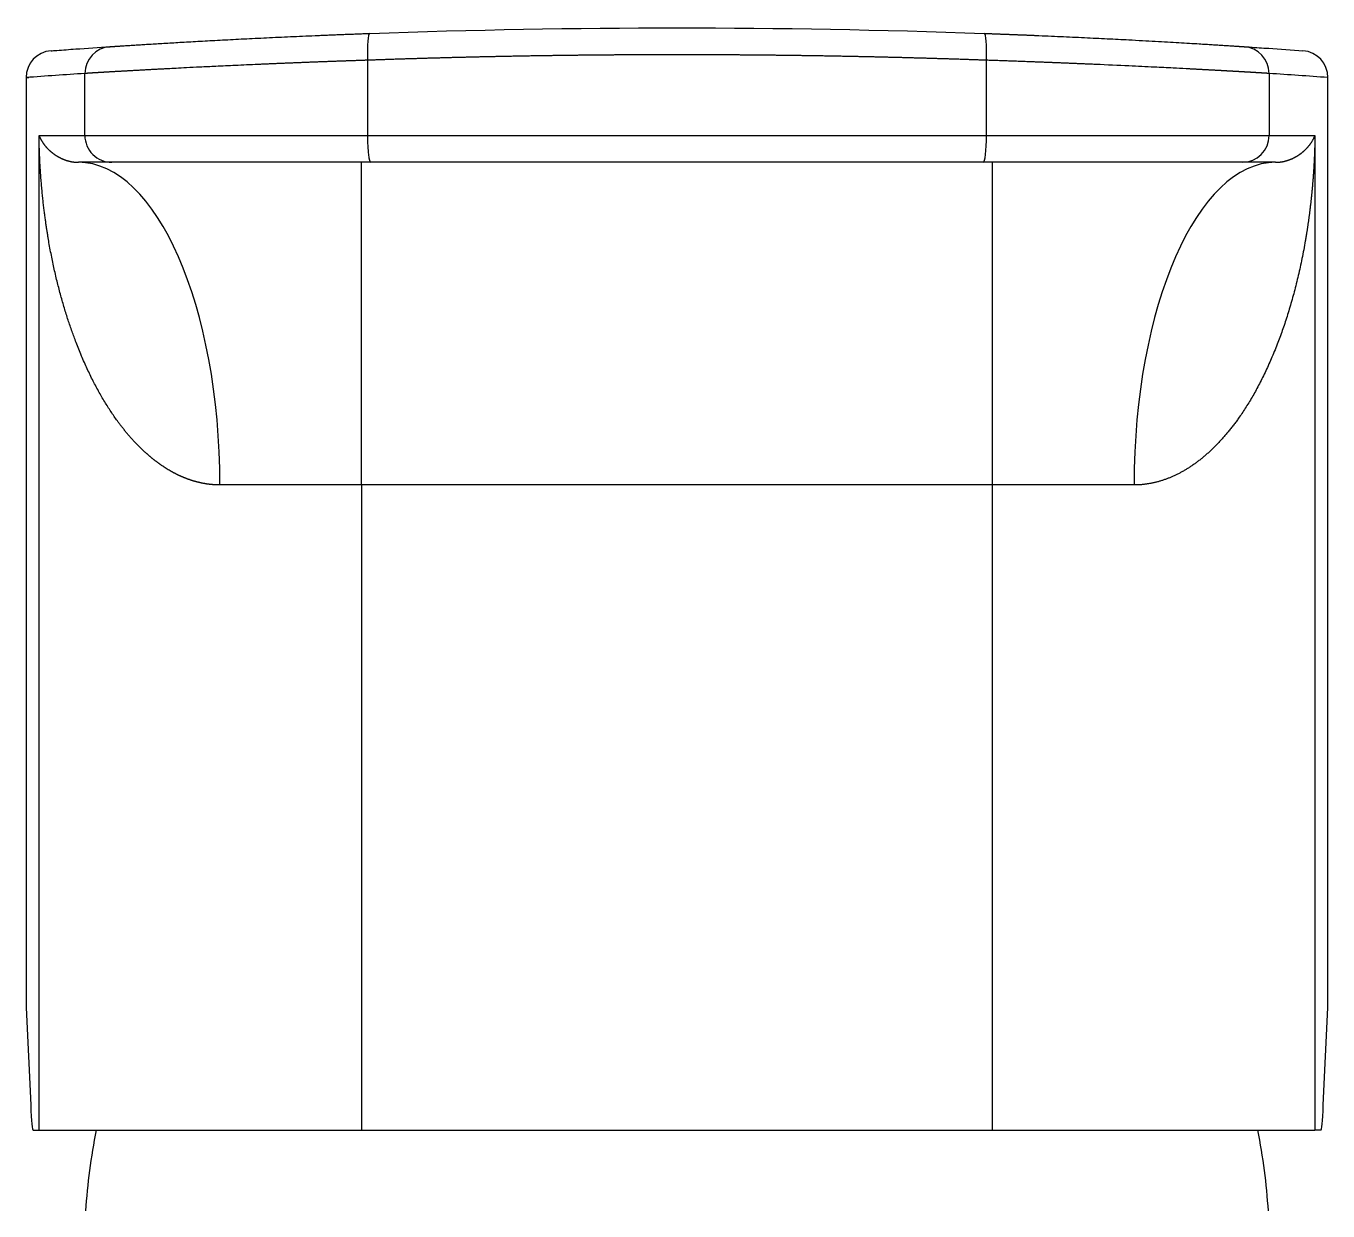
# Model space of a CAD drawing. Extents: x 0 to 790, y 0 to 579.
# Drawn here: x 157.91 to 206.35, y 391.89 to 435.96 of the extents above; entities that cross this region are included whole.
import ezdxf

# ---------------------------------------------------------------- set-up
doc = ezdxf.new("R2010")
doc.units = 0
doc.header["$LTSCALE"] = 10
doc.header["$MEASUREMENT"] = 0
doc.layers.add('1', color=7, linetype='CONTINUOUS')

msp = doc.modelspace()

# ---------------------------------------------------------------- linework, layer by layer
at = {"layer": '1', "color": 7, "linetype": 'Continuous', "lineweight": -3}
for p, q in [((170.616, 434.683), (170.616, 431.888)), ((193.643, 431.888), (193.643, 434.683)), ((157.913, 434.04), (157.913, 399.578)), ((157.916, 434.039), (157.913, 434.039)), ((157.916, 434.039), (157.916, 399.457)), ((160.102, 431.888), (160.102, 434.191)), ((204.157, 434.191), (204.157, 431.888)), ((206.343, 399.457), (206.343, 434.039)), ((206.345, 399.578), (206.345, 434.04)), ((158.396, 394.888), (158.396, 431.888)), ((158.396, 431.888), (160.102, 431.888)), ((160.102, 431.888), (170.616, 431.888)), ((193.643, 431.888), (204.157, 431.888)), ((204.157, 431.888), (205.863, 431.888)), ((205.863, 431.888), (205.863, 394.888)), ((161.101, 430.888), (159.86, 430.888)), ((170.739, 430.888), (161.101, 430.888)), ((170.393, 418.888), (170.393, 430.888)), ((203.157, 430.888), (193.52, 430.888)), ((193.865, 418.888), (193.865, 430.888)), ((204.399, 430.888), (203.157, 430.888)), ((170.393, 418.888), (165.127, 418.888)), ((170.393, 418.888), (170.393, 394.888)), ((193.865, 418.888), (170.393, 418.888)), ((193.865, 394.888), (193.865, 418.888)), ((199.132, 418.888), (193.865, 418.888)), ((157.916, 399.457), (158.086, 395.825)), ((206.173, 395.825), (206.343, 399.457)), ((158.178, 394.888), (158.396, 394.888)), ((158.396, 394.888), (170.393, 394.888)), ((170.393, 394.888), (193.865, 394.888)), ((193.865, 394.888), (205.863, 394.888)), ((206.081, 394.888), (205.863, 394.888))]:
    msp.add_line(p, q, dxfattribs=at)
for start, end in [(168.5894, 176.4605), (3.5395, 11.4106)]:
    msp.add_arc((182.129, 390.528), 22.042, start, end, dxfattribs=at)
for centre, major_axis, ratio, start_param, end_param in [((170.739, 434.683), (-0.036, 0.999), 0.123525, 0, 1.566366), ((193.52, 434.683), (0.036, 0.999), 0.123525, 4.716819, 6.283185), ((158.916, 434.039), (0.073, -0.997), 0.999762, 3.141593, 4.639442), ((161.101, 434.191), (0.066, -0.998), 0.999762, 3.141593, 4.646288), ((203.157, 434.191), (0.066, 0.998), 0.999762, 4.77849, 6.283185), ((205.343, 434.039), (0.073, 0.997), 0.999762, 4.785336, 6.283185), ((161.101, 431.888), (0, 1), 0.999763, 1.570796, 3.141593), ((170.739, 431.888), (0, 1), 0.123603, 1.570796, 3.141593), ((193.52, 431.888), (0, 1), 0.123603, 3.141593, 4.712389), ((203.157, 431.888), (0, 1), 0.999763, 3.141593, 4.712389), ((159.86, 418.888), (0, 12), 0.43889, 4.712389, 6.283185), ((204.399, 418.888), (0, 12), 0.43889, 0, 1.570796), ((169.913, 399.578), (12, 0), 0.466308, 3.141575, 3.163348), ((194.345, 399.578), (12, 0), 0.466308, 6.261429, 6.283203), ((158.178, 404.888), (0, 10), 0.021759, 2.70526, 3.141593), ((206.081, 404.888), (0, 10), 0.021759, 3.141593, 3.577925)]:
    msp.add_ellipse(centre, major_axis=major_axis, ratio=ratio, start_param=start_param, end_param=end_param, dxfattribs=at)
for points in [[(170.703, 435.683), (178.321, 435.956), (185.938, 435.956), (193.556, 435.683)], [(160.102, 434.191), (159.373, 434.143), (158.645, 434.093), (157.916, 434.039)], [(206.343, 434.039), (205.614, 434.093), (204.886, 434.143), (204.157, 434.191)], [(170.616, 431.888), (178.291, 431.888), (185.967, 431.888), (193.643, 431.888)], [(193.52, 430.888), (185.926, 430.888), (178.333, 430.888), (170.739, 430.888)]]:
    msp.add_open_spline(points, degree=3, dxfattribs=at)
for points, knots in [([(161.035, 435.189), (161.036, 435.189), (161.036, 435.189), (161.038, 435.189), (161.039, 435.19), (161.041, 435.19), (161.043, 435.19), (161.046, 435.19), (161.048, 435.19), (161.051, 435.19), (161.054, 435.191), (161.057, 435.191), (161.061, 435.191), (161.064, 435.191), (161.068, 435.191), (161.072, 435.192), (161.076, 435.192), (161.081, 435.192), (161.086, 435.193), (161.091, 435.193), (161.096, 435.193), (161.101, 435.194), (161.107, 435.194), (161.113, 435.194), (161.119, 435.195), (161.125, 435.195), (161.132, 435.196), (161.138, 435.196), (161.145, 435.197), (161.153, 435.197), (161.16, 435.198), (161.168, 435.198), (161.176, 435.199), (161.184, 435.199), (161.192, 435.2), (161.201, 435.2), (161.209, 435.201), (161.218, 435.201), (161.228, 435.202), (161.237, 435.203), (161.247, 435.203), (161.286, 435.206), (161.362, 435.211), (161.493, 435.219), (161.644, 435.229), (161.816, 435.24), (162.007, 435.252), (162.219, 435.265), (162.449, 435.28), (162.782, 435.3), (163.245, 435.328), (163.871, 435.365), (164.562, 435.404), (165.188, 435.437), (165.715, 435.465), (166.122, 435.486), (166.54, 435.506), (166.97, 435.527), (167.41, 435.548), (167.858, 435.568), (168.315, 435.588), (168.657, 435.603), (168.88, 435.612), (168.979, 435.616), (169.079, 435.62), (169.18, 435.624), (169.28, 435.629), (169.38, 435.633), (169.481, 435.637), (169.582, 435.641), (169.683, 435.645), (169.784, 435.648), (169.886, 435.652), (169.987, 435.656), (170.089, 435.66), (170.191, 435.664), (170.293, 435.668), (170.395, 435.672), (170.498, 435.675), (170.6, 435.679), (170.669, 435.682), (170.703, 435.683)], [0, 0, 0, 0, 0.003137, 0.006273, 0.009408, 0.012543, 0.015678, 0.018812, 0.021945, 0.025078, 0.028211, 0.031343, 0.034476, 0.037608, 0.040741, 0.043873, 0.047005, 0.050138, 0.053271, 0.056404, 0.059538, 0.062672, 0.065806, 0.068941, 0.072077, 0.075213, 0.07835, 0.081488, 0.084627, 0.087767, 0.090908, 0.094049, 0.097192, 0.100337, 0.103482, 0.106629, 0.109777, 0.112927, 0.116078, 0.119231, 0.122385, 0.125541, 0.156728, 0.187879, 0.219058, 0.250326, 0.281532, 0.312665, 0.343786, 0.374956, 0.437535, 0.499933, 0.562317, 0.624919, 0.656081, 0.687207, 0.718356, 0.749589, 0.780854, 0.812042, 0.843215, 0.874432, 0.881073, 0.887707, 0.894335, 0.900958, 0.907575, 0.914187, 0.920796, 0.927401, 0.934003, 0.940603, 0.947202, 0.953799, 0.960396, 0.966993, 0.97359, 0.980189, 0.98679, 0.993394, 1, 1, 1, 1]), ([(193.556, 435.683), (193.572, 435.682), (193.604, 435.681), (193.653, 435.679), (193.702, 435.677), (193.751, 435.676), (193.799, 435.674), (193.848, 435.672), (193.897, 435.67), (193.945, 435.669), (193.994, 435.667), (194.042, 435.665), (194.091, 435.663), (194.139, 435.661), (194.188, 435.659), (194.236, 435.658), (194.284, 435.656), (194.333, 435.654), (194.381, 435.652), (194.429, 435.65), (194.477, 435.648), (194.525, 435.647), (194.573, 435.645), (194.621, 435.643), (194.669, 435.641), (194.717, 435.639), (194.765, 435.637), (194.813, 435.635), (194.861, 435.633), (194.908, 435.631), (194.956, 435.629), (195.004, 435.628), (195.051, 435.626), (195.099, 435.624), (195.147, 435.622), (195.194, 435.62), (195.242, 435.618), (195.289, 435.616), (195.336, 435.614), (195.384, 435.612), (195.431, 435.61), (195.619, 435.602), (195.943, 435.588), (196.4, 435.568), (196.848, 435.548), (197.288, 435.527), (197.718, 435.506), (198.136, 435.486), (198.542, 435.465), (198.981, 435.442), (199.446, 435.417), (199.927, 435.391), (200.38, 435.365), (200.805, 435.34), (201.199, 435.317), (201.531, 435.297), (201.809, 435.28), (202.04, 435.266), (202.251, 435.252), (202.443, 435.24), (202.615, 435.229), (202.766, 435.219), (202.897, 435.211), (202.977, 435.206), (203.023, 435.203), (203.043, 435.201), (203.061, 435.2), (203.079, 435.199), (203.095, 435.198), (203.111, 435.197), (203.125, 435.196), (203.139, 435.195), (203.152, 435.194), (203.163, 435.193), (203.174, 435.193), (203.184, 435.192), (203.192, 435.191), (203.2, 435.191), (203.207, 435.19), (203.212, 435.19), (203.217, 435.19), (203.221, 435.189), (203.223, 435.189), (203.224, 435.189)], [0, 0, 0, 0, 0.003138, 0.006276, 0.009413, 0.012549, 0.015685, 0.01882, 0.021955, 0.025089, 0.028223, 0.031356, 0.03449, 0.037623, 0.040756, 0.043889, 0.047022, 0.050155, 0.053288, 0.056422, 0.059555, 0.062689, 0.065824, 0.068959, 0.072094, 0.07523, 0.078367, 0.081504, 0.084642, 0.087781, 0.090921, 0.094062, 0.097204, 0.100347, 0.103491, 0.106636, 0.109783, 0.112931, 0.11608, 0.119231, 0.122383, 0.125537, 0.156738, 0.187894, 0.219067, 0.250316, 0.281529, 0.312663, 0.343777, 0.374933, 0.416711, 0.458333, 0.499947, 0.541567, 0.583198, 0.624988, 0.65616, 0.687287, 0.718429, 0.749649, 0.780915, 0.812096, 0.843255, 0.874453, 0.881095, 0.88773, 0.894358, 0.900981, 0.907597, 0.914209, 0.920817, 0.927421, 0.934022, 0.940621, 0.947218, 0.953813, 0.960409, 0.967004, 0.973599, 0.980196, 0.986795, 0.993396, 1, 1, 1, 1]), ([(158.843, 435.037), (158.858, 435.038), (158.872, 435.039), (158.945, 435.044), (159.003, 435.048), (159.294, 435.069), (159.527, 435.086), (160.185, 435.132), (160.61, 435.161), (161.035, 435.189)], [0, 0, 0, 0, 0.019909, 0.019909, 0.099545, 0.099545, 0.41809, 0.41809, 1, 1, 1, 1]), ([(203.224, 435.189), (203.238, 435.188), (203.253, 435.187), (203.325, 435.183), (203.384, 435.179), (203.675, 435.159), (203.907, 435.143), (204.565, 435.098), (204.991, 435.068), (205.416, 435.037)], [0, 0, 0, 0, 0.019909, 0.019909, 0.099545, 0.099545, 0.41809, 0.41809, 1, 1, 1, 1]), ([(170.616, 434.683), (170.597, 434.683), (170.561, 434.682), (170.506, 434.68), (170.45, 434.678), (170.394, 434.676), (170.337, 434.674), (170.279, 434.672), (170.221, 434.67), (170.162, 434.668), (170.103, 434.666), (170.043, 434.664), (169.982, 434.662), (169.921, 434.66), (169.859, 434.658), (169.797, 434.655), (169.734, 434.653), (169.67, 434.651), (169.606, 434.649), (169.541, 434.646), (169.476, 434.644), (169.41, 434.642), (169.344, 434.639), (169.277, 434.637), (169.209, 434.634), (169.141, 434.632), (169.072, 434.629), (169.003, 434.626), (168.934, 434.624), (168.864, 434.621), (168.793, 434.619), (168.722, 434.616), (168.65, 434.613), (168.578, 434.61), (168.505, 434.608), (168.432, 434.605), (168.358, 434.602), (168.284, 434.599), (168.209, 434.596), (168.134, 434.593), (168.059, 434.59), (167.983, 434.587), (167.906, 434.584), (167.83, 434.581), (167.752, 434.578), (167.675, 434.575), (167.597, 434.572), (167.518, 434.568), (167.439, 434.565), (167.36, 434.562), (167.281, 434.559), (167.201, 434.555), (167.121, 434.552), (167.04, 434.548), (166.959, 434.545), (166.878, 434.542), (166.796, 434.538), (166.714, 434.535), (166.632, 434.531), (166.286, 434.516), (165.722, 434.491), (164.999, 434.457), (164.397, 434.428), (163.906, 434.404), (163.515, 434.383), (163.261, 434.37), (163.106, 434.362), (163.022, 434.357), (162.939, 434.353), (162.857, 434.349), (162.776, 434.344), (162.697, 434.34), (162.619, 434.336), (162.542, 434.332), (162.467, 434.328), (162.393, 434.324), (162.32, 434.32), (162.249, 434.316), (162.178, 434.312), (162.109, 434.309), (162.042, 434.305), (161.975, 434.301), (161.91, 434.298), (161.846, 434.294), (161.784, 434.291), (161.722, 434.287), (161.662, 434.284), (161.603, 434.281), (161.546, 434.278), (161.489, 434.275), (161.434, 434.271), (161.38, 434.268), (161.328, 434.265), (161.276, 434.262), (161.226, 434.26), (161.177, 434.257), (161.129, 434.254), (161.082, 434.251), (161.037, 434.249), (160.992, 434.246), (160.949, 434.244), (160.907, 434.241), (160.867, 434.239), (160.827, 434.237), (160.789, 434.234), (160.751, 434.232), (160.715, 434.23), (160.68, 434.228), (160.646, 434.226), (160.613, 434.224), (160.581, 434.222), (160.551, 434.22), (160.521, 434.218), (160.493, 434.216), (160.465, 434.215), (160.439, 434.213), (160.414, 434.212), (160.39, 434.21), (160.366, 434.209), (160.344, 434.207), (160.323, 434.206), (160.303, 434.205), (160.284, 434.203), (160.266, 434.202), (160.249, 434.201), (160.232, 434.2), (160.217, 434.199), (160.203, 434.198), (160.19, 434.197), (160.177, 434.196), (160.166, 434.196), (160.156, 434.195), (160.146, 434.194), (160.137, 434.194), (160.13, 434.193), (160.123, 434.193), (160.117, 434.192), (160.112, 434.192), (160.107, 434.192), (160.104, 434.192), (160.102, 434.192), (160.102, 434.191)], [0, 0, 0, 0, 0.003212, 0.006464, 0.009754, 0.013082, 0.01645, 0.019856, 0.023301, 0.026785, 0.030307, 0.033869, 0.037469, 0.041107, 0.044785, 0.048501, 0.052256, 0.05605, 0.059882, 0.063754, 0.067664, 0.071613, 0.0756, 0.079627, 0.083692, 0.087795, 0.091938, 0.096119, 0.10034, 0.104598, 0.108896, 0.113232, 0.117608, 0.122021, 0.126474, 0.130966, 0.135496, 0.140065, 0.144672, 0.149319, 0.154004, 0.158728, 0.163491, 0.168292, 0.173132, 0.178011, 0.182929, 0.187886, 0.192881, 0.197915, 0.202988, 0.208099, 0.213249, 0.218438, 0.223666, 0.228933, 0.234238, 0.239582, 0.244965, 0.250387, 0.307912, 0.359073, 0.403867, 0.442293, 0.474352, 0.500042, 0.507564, 0.515063, 0.522539, 0.529992, 0.537421, 0.544828, 0.552211, 0.559571, 0.566908, 0.574222, 0.581513, 0.58878, 0.596025, 0.603246, 0.610444, 0.617619, 0.624771, 0.631899, 0.639005, 0.646087, 0.653146, 0.660182, 0.667195, 0.674185, 0.681151, 0.688094, 0.695015, 0.701912, 0.708786, 0.715637, 0.722464, 0.729269, 0.736051, 0.742809, 0.749544, 0.756256, 0.762945, 0.769611, 0.776253, 0.782873, 0.789469, 0.796043, 0.802593, 0.80912, 0.815624, 0.822105, 0.828563, 0.834997, 0.841409, 0.847797, 0.854162, 0.860504, 0.866823, 0.873119, 0.879392, 0.885642, 0.891869, 0.898072, 0.904253, 0.91041, 0.916544, 0.922655, 0.928743, 0.934808, 0.94085, 0.946869, 0.952865, 0.958838, 0.964787, 0.970714, 0.976617, 0.982497, 0.988355, 0.994189, 1, 1, 1, 1]), ([(193.643, 434.683), (193.591, 434.685), (193.486, 434.689), (193.328, 434.694), (193.17, 434.7), (193.012, 434.705), (192.855, 434.71), (192.697, 434.716), (192.539, 434.721), (192.382, 434.726), (192.224, 434.731), (192.066, 434.736), (191.908, 434.74), (191.751, 434.745), (191.593, 434.75), (191.435, 434.754), (191.277, 434.759), (191.12, 434.763), (190.962, 434.767), (190.804, 434.772), (190.647, 434.776), (190.489, 434.78), (190.331, 434.784), (190.173, 434.788), (190.016, 434.792), (189.858, 434.796), (189.7, 434.799), (189.542, 434.803), (189.385, 434.807), (189.227, 434.81), (189.069, 434.813), (188.912, 434.817), (188.754, 434.82), (188.596, 434.823), (188.438, 434.826), (188.281, 434.829), (188.123, 434.832), (187.965, 434.835), (187.808, 434.838), (187.65, 434.841), (187.492, 434.843), (187.334, 434.846), (187.177, 434.848), (187.019, 434.851), (186.861, 434.853), (186.703, 434.855), (186.546, 434.858), (186.388, 434.86), (186.23, 434.862), (186.073, 434.864), (185.915, 434.866), (185.757, 434.867), (185.599, 434.869), (185.442, 434.871), (185.284, 434.872), (185.126, 434.874), (184.968, 434.875), (184.811, 434.877), (184.653, 434.878), (184.495, 434.879), (184.338, 434.88), (184.18, 434.881), (184.022, 434.882), (183.864, 434.883), (183.707, 434.884), (183.549, 434.885), (183.391, 434.885), (183.233, 434.886), (183.076, 434.886), (182.918, 434.887), (182.76, 434.887), (182.603, 434.887), (182.445, 434.888), (182.287, 434.888), (182.129, 434.888), (181.972, 434.888), (181.814, 434.888), (181.656, 434.887), (181.499, 434.887), (181.341, 434.887), (181.183, 434.886), (181.025, 434.886), (180.868, 434.885), (180.71, 434.885), (180.552, 434.884), (180.394, 434.883), (180.237, 434.882), (180.079, 434.881), (179.921, 434.88), (179.764, 434.879), (179.606, 434.878), (179.448, 434.877), (179.29, 434.875), (179.133, 434.874), (178.975, 434.872), (178.817, 434.871), (178.659, 434.869), (178.502, 434.867), (178.344, 434.866), (178.186, 434.864), (178.029, 434.862), (177.871, 434.86), (177.713, 434.858), (177.555, 434.855), (177.398, 434.853), (177.24, 434.851), (177.082, 434.848), (176.924, 434.846), (176.767, 434.843), (176.609, 434.841), (176.451, 434.838), (176.294, 434.835), (176.136, 434.832), (175.978, 434.829), (175.82, 434.826), (175.663, 434.823), (175.505, 434.82), (175.347, 434.817), (175.19, 434.813), (175.032, 434.81), (174.874, 434.807), (174.716, 434.803), (174.559, 434.799), (174.401, 434.796), (174.243, 434.792), (174.085, 434.788), (173.928, 434.784), (173.77, 434.78), (173.612, 434.776), (173.455, 434.772), (173.297, 434.767), (173.139, 434.763), (172.981, 434.759), (172.824, 434.754), (172.666, 434.75), (172.508, 434.745), (172.35, 434.74), (172.193, 434.736), (172.035, 434.731), (171.877, 434.726), (171.72, 434.721), (171.562, 434.716), (171.404, 434.71), (171.246, 434.705), (171.089, 434.7), (170.931, 434.694), (170.773, 434.689), (170.668, 434.685), (170.616, 434.683)], [0, 0, 0, 0, 0.006887, 0.013772, 0.020655, 0.027537, 0.034418, 0.041297, 0.048174, 0.055051, 0.061925, 0.068799, 0.075671, 0.082542, 0.089411, 0.096279, 0.103146, 0.110012, 0.116877, 0.12374, 0.130602, 0.137463, 0.144323, 0.151182, 0.158039, 0.164896, 0.171751, 0.178606, 0.185459, 0.192312, 0.199163, 0.206014, 0.212864, 0.219712, 0.22656, 0.233407, 0.240253, 0.247099, 0.253943, 0.260787, 0.26763, 0.274472, 0.281314, 0.288155, 0.294995, 0.301835, 0.308674, 0.315512, 0.32235, 0.329187, 0.336024, 0.34286, 0.349696, 0.356531, 0.363366, 0.3702, 0.377034, 0.383868, 0.390701, 0.397534, 0.404366, 0.411199, 0.418031, 0.424862, 0.431694, 0.438525, 0.445356, 0.452187, 0.459018, 0.465848, 0.472679, 0.479509, 0.486339, 0.49317, 0.5, 0.50683, 0.513661, 0.520491, 0.527321, 0.534152, 0.540982, 0.547813, 0.554644, 0.561475, 0.568306, 0.575138, 0.581969, 0.588801, 0.595634, 0.602466, 0.609299, 0.616132, 0.622966, 0.6298, 0.636634, 0.643469, 0.650304, 0.65714, 0.663976, 0.670813, 0.67765, 0.684488, 0.691326, 0.698165, 0.705005, 0.711845, 0.718686, 0.725528, 0.73237, 0.739213, 0.746057, 0.752901, 0.759747, 0.766593, 0.77344, 0.780288, 0.787136, 0.793986, 0.800837, 0.807688, 0.814541, 0.821394, 0.828249, 0.835104, 0.841961, 0.848818, 0.855677, 0.862537, 0.869398, 0.87626, 0.883123, 0.889988, 0.896854, 0.903721, 0.910589, 0.917458, 0.924329, 0.931201, 0.938075, 0.944949, 0.951826, 0.958703, 0.965582, 0.972463, 0.979345, 0.986228, 0.993113, 1, 1, 1, 1]), ([(204.157, 434.191), (204.157, 434.192), (204.156, 434.192), (204.154, 434.192), (204.152, 434.192), (204.15, 434.192), (204.148, 434.192), (204.145, 434.192), (204.142, 434.192), (204.139, 434.193), (204.135, 434.193), (204.131, 434.193), (204.127, 434.193), (204.123, 434.194), (204.118, 434.194), (204.113, 434.194), (204.108, 434.195), (204.102, 434.195), (204.096, 434.195), (204.09, 434.196), (204.084, 434.196), (204.077, 434.197), (204.07, 434.197), (204.062, 434.198), (204.055, 434.198), (204.047, 434.199), (204.038, 434.199), (204.03, 434.2), (204.021, 434.2), (204.012, 434.201), (204.002, 434.202), (203.992, 434.202), (203.982, 434.203), (203.971, 434.204), (203.961, 434.204), (203.949, 434.205), (203.938, 434.206), (203.926, 434.206), (203.914, 434.207), (203.902, 434.208), (203.889, 434.209), (203.876, 434.21), (203.862, 434.21), (203.848, 434.211), (203.834, 434.212), (203.82, 434.213), (203.805, 434.214), (203.79, 434.215), (203.774, 434.216), (203.758, 434.217), (203.742, 434.218), (203.725, 434.219), (203.709, 434.22), (203.691, 434.221), (203.674, 434.222), (203.656, 434.223), (203.637, 434.224), (203.619, 434.225), (203.6, 434.227), (203.58, 434.228), (203.56, 434.229), (203.54, 434.23), (203.52, 434.231), (203.499, 434.233), (203.478, 434.234), (203.456, 434.235), (203.434, 434.236), (203.412, 434.238), (203.389, 434.239), (203.366, 434.24), (203.343, 434.242), (203.319, 434.243), (203.295, 434.245), (203.27, 434.246), (203.245, 434.247), (203.22, 434.249), (203.194, 434.25), (203.168, 434.252), (203.141, 434.253), (203.114, 434.255), (203.087, 434.257), (203.059, 434.258), (203.031, 434.26), (203.003, 434.261), (202.974, 434.263), (202.945, 434.265), (202.915, 434.266), (202.885, 434.268), (202.855, 434.27), (202.824, 434.271), (202.793, 434.273), (202.761, 434.275), (202.729, 434.277), (202.697, 434.279), (202.664, 434.28), (202.631, 434.282), (202.597, 434.284), (202.563, 434.286), (202.529, 434.288), (202.494, 434.29), (202.459, 434.292), (202.423, 434.294), (202.387, 434.296), (202.351, 434.298), (202.314, 434.3), (202.277, 434.302), (202.239, 434.304), (202.201, 434.306), (202.162, 434.308), (202.123, 434.31), (202.084, 434.312), (202.044, 434.314), (202.004, 434.317), (201.964, 434.319), (201.923, 434.321), (201.881, 434.323), (201.84, 434.325), (201.797, 434.328), (201.755, 434.33), (201.712, 434.332), (201.668, 434.335), (201.625, 434.337), (201.58, 434.339), (201.536, 434.342), (201.49, 434.344), (201.445, 434.346), (201.399, 434.349), (201.353, 434.351), (201.306, 434.354), (201.259, 434.356), (201.211, 434.359), (201.163, 434.361), (201.114, 434.364), (200.926, 434.374), (200.53, 434.395), (199.831, 434.43), (198.883, 434.475), (198.082, 434.511), (197.554, 434.534), (197.402, 434.541), (197.25, 434.547), (197.099, 434.553), (196.95, 434.56), (196.802, 434.566), (196.655, 434.572), (196.509, 434.578), (196.365, 434.584), (196.222, 434.589), (196.081, 434.595), (195.942, 434.6), (195.804, 434.606), (195.668, 434.611), (195.533, 434.616), (195.4, 434.621), (195.27, 434.626), (195.141, 434.631), (195.013, 434.635), (194.888, 434.64), (194.765, 434.645), (194.643, 434.649), (194.524, 434.653), (194.407, 434.657), (194.291, 434.661), (194.178, 434.665), (194.067, 434.669), (193.958, 434.673), (193.851, 434.676), (193.747, 434.68), (193.677, 434.682), (193.643, 434.683)], [0, 0, 0, 0, 0.003299, 0.006606, 0.009921, 0.013242, 0.016572, 0.019908, 0.023253, 0.026604, 0.029963, 0.03333, 0.036704, 0.040085, 0.043474, 0.046871, 0.050275, 0.053686, 0.057105, 0.060531, 0.063965, 0.067406, 0.070855, 0.074311, 0.077774, 0.081245, 0.084724, 0.08821, 0.091703, 0.095204, 0.098712, 0.102228, 0.105752, 0.109282, 0.112821, 0.116366, 0.119919, 0.12348, 0.127048, 0.130624, 0.134207, 0.137797, 0.141395, 0.145001, 0.148614, 0.152234, 0.155862, 0.159497, 0.16314, 0.16679, 0.170448, 0.174113, 0.177786, 0.181466, 0.185154, 0.188849, 0.192552, 0.196262, 0.199979, 0.203704, 0.207437, 0.211177, 0.214924, 0.218679, 0.222441, 0.226211, 0.229989, 0.233773, 0.237566, 0.241365, 0.245173, 0.248987, 0.25281, 0.256639, 0.260476, 0.264321, 0.268173, 0.272033, 0.2759, 0.279774, 0.283656, 0.287546, 0.291443, 0.295347, 0.299259, 0.303179, 0.307106, 0.31104, 0.314982, 0.318931, 0.322888, 0.326852, 0.330824, 0.334803, 0.33879, 0.342784, 0.346786, 0.350795, 0.354812, 0.358836, 0.362868, 0.366907, 0.370954, 0.375008, 0.379069, 0.383138, 0.387215, 0.391299, 0.39539, 0.399489, 0.403596, 0.40771, 0.411831, 0.41596, 0.420097, 0.424241, 0.428392, 0.432551, 0.436717, 0.440891, 0.445073, 0.449262, 0.453458, 0.457662, 0.461873, 0.466092, 0.470318, 0.474552, 0.478793, 0.483042, 0.487298, 0.491562, 0.495833, 0.500112, 0.541021, 0.596255, 0.66581, 0.749677, 0.759782, 0.769751, 0.779586, 0.789285, 0.798849, 0.808277, 0.81757, 0.826728, 0.83575, 0.844637, 0.853389, 0.862005, 0.870486, 0.878832, 0.887042, 0.895117, 0.903056, 0.910861, 0.91853, 0.926063, 0.933461, 0.940724, 0.947852, 0.954844, 0.961701, 0.968422, 0.975009, 0.981459, 0.987775, 0.993955, 1, 1, 1, 1]), ([(157.913, 434.039), (157.913, 434.039), (157.913, 434.039), (157.914, 434.039), (157.914, 434.039), (157.915, 434.039), (157.915, 434.039), (157.917, 434.039), (157.918, 434.039), (157.92, 434.04), (157.922, 434.04), (157.924, 434.04), (157.926, 434.04), (157.929, 434.04), (157.932, 434.04), (157.935, 434.041), (157.938, 434.041), (157.942, 434.041), (157.946, 434.042), (157.95, 434.042), (157.954, 434.042), (157.959, 434.042), (157.964, 434.043), (157.969, 434.043), (157.975, 434.044), (157.981, 434.044), (157.987, 434.044), (157.993, 434.045), (157.999, 434.045), (158.006, 434.046), (158.011, 434.046), (158.013, 434.046), (158.013, 434.046)], [0, 0, 0, 0, 0.004094, 0.039013, 0.07398, 0.108995, 0.144058, 0.179169, 0.214327, 0.249534, 0.284788, 0.320091, 0.355441, 0.390839, 0.426286, 0.46178, 0.497322, 0.532912, 0.56855, 0.604236, 0.639969, 0.675751, 0.711581, 0.747459, 0.783384, 0.819358, 0.855379, 0.891449, 0.927566, 0.963732, 0.999945, 1, 1, 1, 1]), ([(165.127, 418.888), (165.118, 418.888), (165.1, 418.888), (165.073, 418.889), (165.046, 418.889), (165.02, 418.89), (164.993, 418.891), (164.966, 418.892), (164.939, 418.894), (164.912, 418.895), (164.886, 418.897), (164.859, 418.899), (164.832, 418.902), (164.805, 418.904), (164.778, 418.907), (164.751, 418.91), (164.725, 418.913), (164.698, 418.916), (164.671, 418.92), (164.644, 418.924), (164.617, 418.928), (164.591, 418.932), (164.564, 418.937), (164.537, 418.941), (164.51, 418.946), (164.483, 418.952), (164.457, 418.957), (164.43, 418.963), (164.403, 418.968), (164.376, 418.974), (164.349, 418.981), (164.323, 418.987), (164.296, 418.994), (164.269, 419.001), (164.242, 419.008), (164.215, 419.015), (164.189, 419.023), (164.162, 419.031), (164.135, 419.039), (164.108, 419.047), (164.082, 419.055), (164.055, 419.064), (164.028, 419.073), (164.001, 419.082), (163.975, 419.091), (163.948, 419.101), (163.921, 419.11), (163.895, 419.12), (163.868, 419.131), (163.841, 419.141), (163.815, 419.152), (163.788, 419.163), (163.761, 419.174), (163.735, 419.185), (163.708, 419.196), (163.682, 419.208), (163.655, 419.22), (163.628, 419.232), (163.602, 419.245), (163.575, 419.257), (163.549, 419.27), (163.522, 419.283), (163.496, 419.296), (163.469, 419.31), (163.443, 419.324), (163.416, 419.338), (163.39, 419.352), (163.364, 419.366), (163.337, 419.381), (163.311, 419.395), (163.284, 419.41), (163.258, 419.426), (163.232, 419.441), (163.205, 419.457), (163.179, 419.473), (163.153, 419.489), (163.127, 419.505), (163.1, 419.522), (163.074, 419.539), (163.048, 419.556), (163.022, 419.573), (162.996, 419.59), (162.97, 419.608), (162.944, 419.626), (162.917, 419.644), (162.891, 419.662), (162.865, 419.681), (162.839, 419.699), (162.814, 419.718), (162.788, 419.738), (162.762, 419.757), (162.736, 419.777), (162.71, 419.797), (162.684, 419.817), (162.658, 419.837), (162.633, 419.857), (162.607, 419.878), (162.581, 419.899), (162.555, 419.92), (162.53, 419.942), (162.504, 419.963), (162.479, 419.985), (162.453, 420.007), (162.427, 420.029), (162.402, 420.052), (162.377, 420.074), (162.351, 420.097), (162.326, 420.121), (162.3, 420.144), (162.275, 420.167), (162.25, 420.191), (162.225, 420.215), (162.199, 420.24), (162.174, 420.264), (162.149, 420.289), (162.124, 420.314), (162.099, 420.339), (162.074, 420.364), (162.049, 420.39), (162.024, 420.415), (161.999, 420.441), (161.974, 420.468), (161.949, 420.494), (161.925, 420.521), (161.9, 420.547), (161.875, 420.575), (161.85, 420.602), (161.826, 420.629), (161.801, 420.657), (161.777, 420.685), (161.752, 420.713), (161.728, 420.742), (161.703, 420.77), (161.679, 420.799), (161.655, 420.828), (161.631, 420.857), (161.606, 420.887), (161.582, 420.917), (161.558, 420.947), (161.534, 420.977), (161.51, 421.007), (161.486, 421.038), (161.462, 421.069), (161.438, 421.1), (161.415, 421.131), (161.391, 421.162), (161.367, 421.194), (161.269, 421.327), (161.098, 421.57), (160.862, 421.939), (160.631, 422.335), (160.405, 422.759), (160.185, 423.211), (159.973, 423.69), (159.786, 424.155), (159.621, 424.602), (159.476, 425.027), (159.337, 425.471), (159.204, 425.933), (159.079, 426.415), (158.961, 426.915), (158.852, 427.435), (158.783, 427.808), (158.745, 428.03), (158.735, 428.093), (158.724, 428.159), (158.713, 428.227), (158.701, 428.298), (158.69, 428.371), (158.679, 428.445), (158.667, 428.523), (158.655, 428.602), (158.644, 428.684), (158.632, 428.768), (158.62, 428.854), (158.609, 428.942), (158.597, 429.033), (158.585, 429.126), (158.574, 429.221), (158.562, 429.319), (158.551, 429.419), (158.54, 429.521), (158.529, 429.625), (158.518, 429.732), (158.508, 429.841), (158.497, 429.952), (158.487, 430.065), (158.478, 430.181), (158.469, 430.298), (158.46, 430.419), (158.451, 430.541), (158.443, 430.666), (158.435, 430.793), (158.428, 430.922), (158.422, 431.053), (158.416, 431.187), (158.411, 431.323), (158.406, 431.461), (158.402, 431.601), (158.399, 431.744), (158.397, 431.84), (158.396, 431.888)], [0, 0, 0, 0, 0.001567, 0.003137, 0.004709, 0.006284, 0.007861, 0.009441, 0.011023, 0.012609, 0.014197, 0.015788, 0.017382, 0.01898, 0.02058, 0.022184, 0.023791, 0.025402, 0.027016, 0.028634, 0.030256, 0.031881, 0.03351, 0.035143, 0.03678, 0.038421, 0.040067, 0.041716, 0.04337, 0.045028, 0.04669, 0.048357, 0.050029, 0.051705, 0.053386, 0.055071, 0.056762, 0.058457, 0.060158, 0.061863, 0.063573, 0.065289, 0.06701, 0.068736, 0.070468, 0.072205, 0.073947, 0.075695, 0.077449, 0.079208, 0.080973, 0.082744, 0.084521, 0.086304, 0.088092, 0.089887, 0.091688, 0.093494, 0.095307, 0.097127, 0.098952, 0.100784, 0.102622, 0.104467, 0.106319, 0.108176, 0.110041, 0.111912, 0.11379, 0.115674, 0.117566, 0.119464, 0.121369, 0.123281, 0.125201, 0.127127, 0.12906, 0.131, 0.132948, 0.134903, 0.136865, 0.138834, 0.140811, 0.142795, 0.144787, 0.146786, 0.148793, 0.150807, 0.152829, 0.154858, 0.156895, 0.15894, 0.160993, 0.163053, 0.165121, 0.167197, 0.169281, 0.171373, 0.173473, 0.175581, 0.177697, 0.179821, 0.181953, 0.184093, 0.186242, 0.188399, 0.190564, 0.192737, 0.194918, 0.197108, 0.199307, 0.201513, 0.203728, 0.205952, 0.208184, 0.210425, 0.212674, 0.214932, 0.217198, 0.219473, 0.221757, 0.224049, 0.22635, 0.22866, 0.230979, 0.233306, 0.235642, 0.237987, 0.240341, 0.242704, 0.245076, 0.247457, 0.249846, 0.252245, 0.254653, 0.25707, 0.259496, 0.26193, 0.264375, 0.266828, 0.26929, 0.271762, 0.274242, 0.276732, 0.279232, 0.28174, 0.284258, 0.286785, 0.313262, 0.341077, 0.37025, 0.400798, 0.432733, 0.46607, 0.500818, 0.52834, 0.556886, 0.586459, 0.617061, 0.648695, 0.681364, 0.715069, 0.749813, 0.753765, 0.757859, 0.762095, 0.766473, 0.770993, 0.775656, 0.780461, 0.785409, 0.790498, 0.79573, 0.801105, 0.806621, 0.81228, 0.818081, 0.824025, 0.83011, 0.836338, 0.842709, 0.849221, 0.855876, 0.862673, 0.869613, 0.876695, 0.883919, 0.891286, 0.898794, 0.906445, 0.914239, 0.922174, 0.930252, 0.938473, 0.946835, 0.95534, 0.963988, 0.972777, 0.981709, 0.990783, 1, 1, 1, 1]), ([(158.396, 431.888), (158.398, 431.883), (158.402, 431.873), (158.409, 431.857), (158.415, 431.842), (158.422, 431.827), (158.429, 431.812), (158.436, 431.797), (158.443, 431.782), (158.45, 431.767), (158.457, 431.753), (158.465, 431.739), (158.472, 431.725), (158.48, 431.711), (158.488, 431.697), (158.496, 431.684), (158.504, 431.67), (158.512, 431.657), (158.52, 431.644), (158.529, 431.631), (158.537, 431.619), (158.545, 431.606), (158.554, 431.594), (158.562, 431.582), (158.571, 431.57), (158.579, 431.558), (158.588, 431.547), (158.597, 431.536), (158.605, 431.524), (158.614, 431.514), (158.623, 431.503), (158.631, 431.492), (158.64, 431.482), (158.649, 431.472), (158.657, 431.462), (158.666, 431.452), (158.674, 431.442), (158.683, 431.433), (158.692, 431.423), (158.7, 431.414), (158.709, 431.405), (158.717, 431.397), (158.726, 431.388), (158.734, 431.38), (158.742, 431.371), (158.75, 431.363), (158.759, 431.355), (158.767, 431.348), (158.775, 431.34), (158.783, 431.333), (158.791, 431.326), (158.798, 431.319), (158.806, 431.312), (158.814, 431.305), (158.825, 431.295), (158.841, 431.281), (158.862, 431.264), (158.882, 431.247), (158.903, 431.231), (158.924, 431.215), (158.945, 431.199), (158.967, 431.184), (158.989, 431.169), (159.01, 431.155), (159.032, 431.14), (159.055, 431.127), (159.077, 431.113), (159.099, 431.1), (159.122, 431.087), (159.145, 431.075), (159.168, 431.063), (159.19, 431.052), (159.213, 431.04), (159.237, 431.03), (159.26, 431.019), (159.283, 431.009), (159.306, 431), (159.33, 430.99), (159.353, 430.982), (159.376, 430.973), (159.4, 430.965), (159.423, 430.958), (159.447, 430.951), (159.47, 430.944), (159.494, 430.937), (159.517, 430.931), (159.54, 430.926), (159.564, 430.921), (159.587, 430.916), (159.61, 430.911), (159.633, 430.907), (159.657, 430.904), (159.68, 430.9), (159.702, 430.898), (159.725, 430.895), (159.748, 430.893), (159.771, 430.891), (159.793, 430.89), (159.815, 430.889), (159.838, 430.889), (159.853, 430.888), (159.86, 430.888)], [0, 0, 0, 0, 0.012963, 0.02579, 0.038481, 0.051036, 0.063456, 0.07574, 0.087888, 0.099901, 0.111778, 0.123519, 0.135124, 0.146594, 0.157928, 0.169126, 0.180189, 0.191116, 0.201907, 0.212562, 0.223082, 0.233466, 0.243715, 0.253827, 0.263804, 0.273645, 0.283351, 0.29292, 0.302354, 0.311653, 0.320815, 0.329842, 0.338733, 0.347489, 0.356108, 0.364592, 0.372941, 0.381153, 0.38923, 0.397171, 0.404977, 0.412647, 0.420181, 0.427579, 0.434842, 0.441968, 0.44896, 0.455815, 0.462535, 0.469119, 0.475567, 0.48188, 0.488057, 0.494098, 0.500004, 0.515566, 0.530919, 0.546064, 0.560999, 0.575726, 0.590244, 0.604554, 0.618655, 0.632547, 0.64623, 0.659705, 0.672971, 0.686028, 0.698876, 0.711516, 0.723948, 0.73617, 0.748185, 0.75999, 0.771587, 0.782975, 0.794155, 0.805127, 0.81589, 0.826444, 0.83679, 0.846928, 0.856857, 0.866578, 0.876091, 0.885395, 0.894491, 0.903379, 0.912059, 0.92053, 0.928794, 0.936849, 0.944697, 0.952337, 0.959769, 0.966993, 0.974009, 0.980818, 0.987419, 0.993813, 1, 1, 1, 1]), ([(205.863, 431.888), (205.862, 431.861), (205.861, 431.805), (205.86, 431.722), (205.858, 431.64), (205.856, 431.558), (205.853, 431.478), (205.851, 431.398), (205.848, 431.318), (205.845, 431.24), (205.842, 431.162), (205.838, 431.085), (205.835, 431.009), (205.831, 430.933), (205.827, 430.859), (205.823, 430.785), (205.818, 430.711), (205.814, 430.639), (205.809, 430.567), (205.805, 430.496), (205.8, 430.426), (205.795, 430.356), (205.789, 430.288), (205.784, 430.22), (205.779, 430.152), (205.773, 430.086), (205.767, 430.02), (205.762, 429.955), (205.756, 429.891), (205.75, 429.827), (205.744, 429.764), (205.738, 429.702), (205.731, 429.641), (205.725, 429.581), (205.719, 429.521), (205.712, 429.462), (205.706, 429.404), (205.7, 429.346), (205.693, 429.289), (205.686, 429.233), (205.68, 429.178), (205.673, 429.123), (205.666, 429.07), (205.66, 429.017), (205.653, 428.964), (205.646, 428.913), (205.64, 428.862), (205.633, 428.812), (205.626, 428.763), (205.619, 428.714), (205.613, 428.666), (205.606, 428.619), (205.599, 428.573), (205.592, 428.527), (205.586, 428.482), (205.579, 428.438), (205.573, 428.395), (205.566, 428.352), (205.559, 428.311), (205.553, 428.27), (205.546, 428.229), (205.54, 428.19), (205.534, 428.151), (205.527, 428.113), (205.521, 428.075), (205.515, 428.039), (205.509, 428.003), (205.486, 427.868), (205.444, 427.636), (205.38, 427.31), (205.313, 426.991), (205.242, 426.68), (205.169, 426.375), (205.092, 426.077), (205.012, 425.787), (204.93, 425.503), (204.846, 425.227), (204.759, 424.958), (204.67, 424.696), (204.579, 424.441), (204.447, 424.09), (204.27, 423.652), (204.04, 423.138), (203.802, 422.657), (203.558, 422.209), (203.308, 421.794), (203.119, 421.51), (202.999, 421.341), (202.951, 421.275), (202.904, 421.21), (202.856, 421.146), (202.808, 421.083), (202.759, 421.021), (202.711, 420.959), (202.662, 420.899), (202.613, 420.839), (202.564, 420.78), (202.515, 420.723), (202.465, 420.666), (202.416, 420.61), (202.366, 420.555), (202.316, 420.501), (202.265, 420.447), (202.215, 420.395), (202.165, 420.343), (202.114, 420.293), (202.063, 420.243), (202.012, 420.194), (201.961, 420.146), (201.91, 420.099), (201.858, 420.053), (201.807, 420.008), (201.755, 419.964), (201.703, 419.92), (201.651, 419.878), (201.599, 419.836), (201.547, 419.795), (201.495, 419.755), (201.442, 419.716), (201.39, 419.678), (201.337, 419.641), (201.285, 419.605), (201.232, 419.57), (201.179, 419.535), (201.126, 419.501), (201.073, 419.469), (201.02, 419.437), (200.967, 419.406), (200.913, 419.376), (200.86, 419.347), (200.806, 419.319), (200.753, 419.291), (200.699, 419.265), (200.646, 419.239), (200.592, 419.215), (200.538, 419.191), (200.485, 419.168), (200.431, 419.146), (200.377, 419.125), (200.323, 419.105), (200.269, 419.086), (200.215, 419.067), (200.161, 419.05), (200.107, 419.033), (200.053, 419.018), (199.999, 419.003), (199.945, 418.989), (199.89, 418.976), (199.836, 418.964), (199.782, 418.953), (199.728, 418.942), (199.674, 418.933), (199.62, 418.925), (199.565, 418.917), (199.511, 418.91), (199.457, 418.904), (199.403, 418.899), (199.349, 418.895), (199.295, 418.892), (199.24, 418.89), (199.186, 418.889), (199.15, 418.889), (199.132, 418.888)], [0, 0, 0, 0, 0.005322, 0.010597, 0.015824, 0.021005, 0.026138, 0.031224, 0.036264, 0.041256, 0.046201, 0.051098, 0.055949, 0.060753, 0.065509, 0.070219, 0.074881, 0.079496, 0.084064, 0.088585, 0.093059, 0.097485, 0.101865, 0.106197, 0.110483, 0.114721, 0.118912, 0.123056, 0.127153, 0.131203, 0.135206, 0.139161, 0.14307, 0.146931, 0.150745, 0.154512, 0.158232, 0.161905, 0.165531, 0.16911, 0.172641, 0.176126, 0.179563, 0.182953, 0.186296, 0.189592, 0.192841, 0.196043, 0.199198, 0.202305, 0.205366, 0.208379, 0.211345, 0.214265, 0.217137, 0.219962, 0.222739, 0.22547, 0.228154, 0.23079, 0.23338, 0.235922, 0.238417, 0.240865, 0.243266, 0.24562, 0.247927, 0.250187, 0.271678, 0.292777, 0.313486, 0.333804, 0.353732, 0.37327, 0.39242, 0.411181, 0.429555, 0.447541, 0.465141, 0.482356, 0.499186, 0.53666, 0.572445, 0.606553, 0.639001, 0.669808, 0.698995, 0.704198, 0.709363, 0.71449, 0.719578, 0.724629, 0.729642, 0.734617, 0.739556, 0.744456, 0.74932, 0.754147, 0.758938, 0.763692, 0.76841, 0.773091, 0.777737, 0.782348, 0.786923, 0.791463, 0.795968, 0.800439, 0.804875, 0.809277, 0.813646, 0.81798, 0.822282, 0.82655, 0.830786, 0.834989, 0.83916, 0.843299, 0.847406, 0.851483, 0.855528, 0.859543, 0.863528, 0.867482, 0.871408, 0.875304, 0.879171, 0.88301, 0.886821, 0.890605, 0.894361, 0.898091, 0.901794, 0.905471, 0.909123, 0.91275, 0.916352, 0.919931, 0.923485, 0.927017, 0.930526, 0.934013, 0.937479, 0.940923, 0.944347, 0.947752, 0.951136, 0.954503, 0.95785, 0.961181, 0.964494, 0.967791, 0.971072, 0.974338, 0.97759, 0.980827, 0.984052, 0.987264, 0.990464, 0.993653, 0.996831, 1, 1, 1, 1]), ([(204.399, 430.888), (204.403, 430.888), (204.412, 430.888), (204.426, 430.889), (204.44, 430.889), (204.453, 430.89), (204.467, 430.89), (204.481, 430.891), (204.495, 430.892), (204.509, 430.893), (204.522, 430.894), (204.536, 430.895), (204.55, 430.897), (204.564, 430.899), (204.578, 430.9), (204.593, 430.902), (204.607, 430.904), (204.621, 430.907), (204.635, 430.909), (204.649, 430.911), (204.664, 430.914), (204.678, 430.917), (204.692, 430.92), (204.706, 430.923), (204.721, 430.926), (204.735, 430.93), (204.749, 430.933), (204.764, 430.937), (204.778, 430.941), (204.792, 430.945), (204.807, 430.949), (204.821, 430.953), (204.836, 430.958), (204.85, 430.962), (204.864, 430.967), (204.879, 430.972), (204.893, 430.977), (204.907, 430.982), (204.922, 430.988), (204.936, 430.993), (204.95, 430.999), (204.965, 431.005), (204.979, 431.011), (204.993, 431.017), (205.008, 431.023), (205.022, 431.029), (205.036, 431.036), (205.05, 431.043), (205.064, 431.05), (205.078, 431.057), (205.092, 431.064), (205.106, 431.071), (205.12, 431.078), (205.134, 431.086), (205.148, 431.094), (205.162, 431.102), (205.176, 431.11), (205.189, 431.118), (205.203, 431.126), (205.217, 431.134), (205.23, 431.143), (205.244, 431.152), (205.257, 431.161), (205.271, 431.17), (205.284, 431.179), (205.297, 431.188), (205.31, 431.197), (205.323, 431.207), (205.336, 431.216), (205.349, 431.226), (205.362, 431.236), (205.375, 431.246), (205.388, 431.256), (205.4, 431.267), (205.413, 431.277), (205.425, 431.288), (205.439, 431.299), (205.453, 431.312), (205.469, 431.326), (205.485, 431.341), (205.502, 431.357), (205.518, 431.373), (205.535, 431.39), (205.553, 431.408), (205.57, 431.426), (205.588, 431.446), (205.605, 431.466), (205.623, 431.486), (205.64, 431.508), (205.658, 431.53), (205.676, 431.553), (205.693, 431.577), (205.711, 431.602), (205.728, 431.627), (205.744, 431.653), (205.761, 431.68), (205.777, 431.708), (205.793, 431.736), (205.808, 431.765), (205.823, 431.795), (205.837, 431.826), (205.85, 431.857), (205.858, 431.878), (205.863, 431.888)], [0, 0, 0, 0, 0.00377, 0.007618, 0.011544, 0.015547, 0.019629, 0.023789, 0.028027, 0.032343, 0.036737, 0.04121, 0.04576, 0.050389, 0.055096, 0.059881, 0.064744, 0.069686, 0.074706, 0.079804, 0.08498, 0.090234, 0.095567, 0.100979, 0.106468, 0.112036, 0.117682, 0.123407, 0.129209, 0.135091, 0.14105, 0.147088, 0.153205, 0.159399, 0.165672, 0.172024, 0.178454, 0.184962, 0.191549, 0.198214, 0.204958, 0.21178, 0.21868, 0.225659, 0.232717, 0.239853, 0.247067, 0.25436, 0.261731, 0.269181, 0.276709, 0.284315, 0.292001, 0.299764, 0.307606, 0.315527, 0.323526, 0.331604, 0.33976, 0.347994, 0.356307, 0.364699, 0.373169, 0.381718, 0.390345, 0.399051, 0.407835, 0.416698, 0.425639, 0.434659, 0.443757, 0.452934, 0.462189, 0.471523, 0.480936, 0.490427, 0.499996, 0.512177, 0.524922, 0.538231, 0.552104, 0.566541, 0.581541, 0.597106, 0.613235, 0.629928, 0.647185, 0.665006, 0.68339, 0.702339, 0.721852, 0.741929, 0.76257, 0.783775, 0.805544, 0.827877, 0.850774, 0.874235, 0.89826, 0.922849, 0.948002, 0.973719, 1, 1, 1, 1])]:
    msp.add_open_spline(points, degree=3, knots=knots, dxfattribs=at)

doc.saveas('drawing.dxf')
